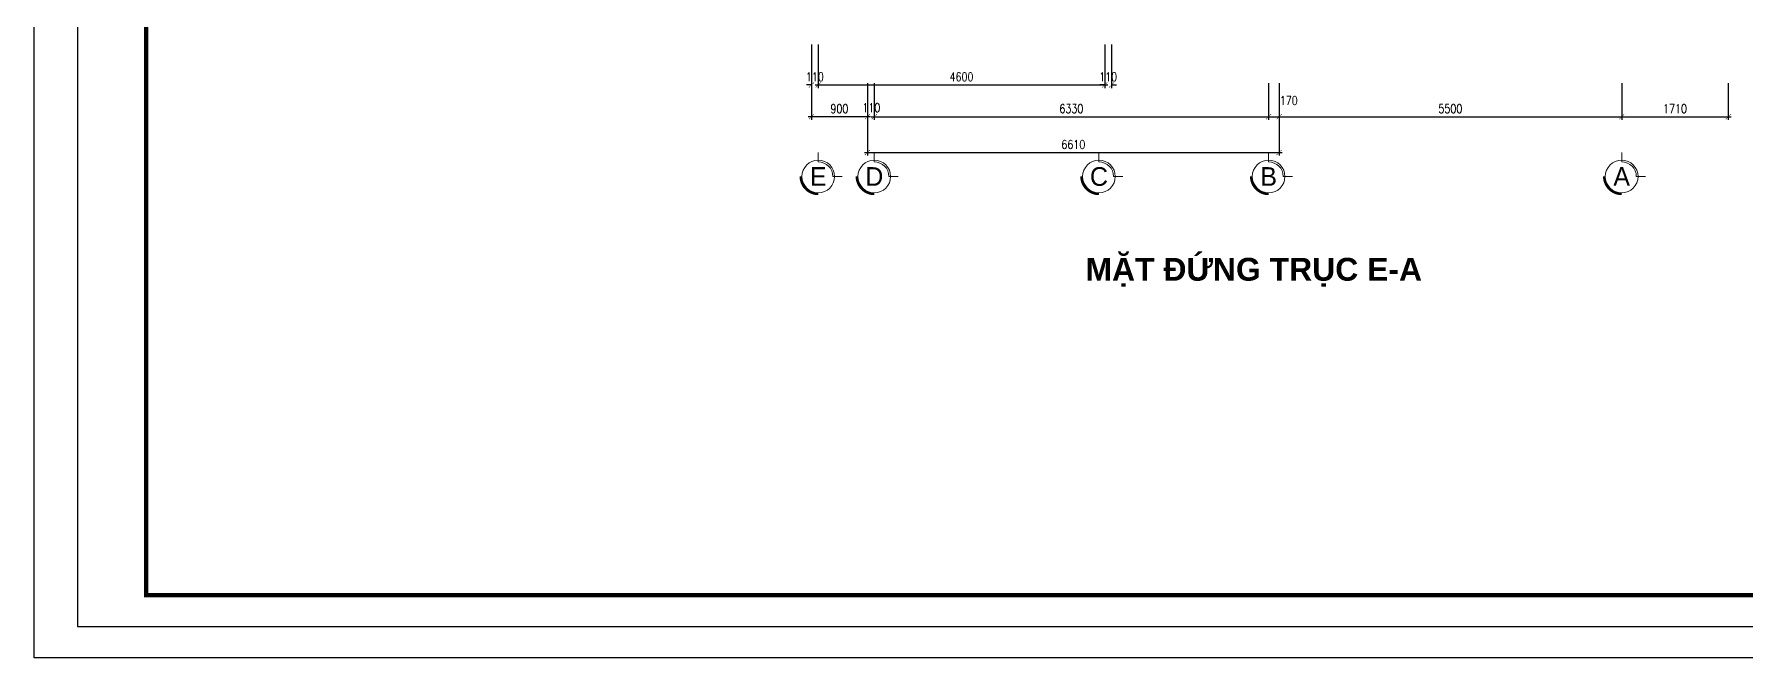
# Model space of a CAD drawing. Header units: millimetres. Extents: x -34806 to 662668, y 63228 to 99452.
# Drawn here: x 226319 to 253799, y 66365 to 76375 of the extents above; entities that cross this region are included whole.
import ezdxf
from ezdxf.enums import TextEntityAlignment as Align

# ---------------------------------------------------------------- set-up
doc = ezdxf.new("R2010")
doc.units = ezdxf.units.MM
doc.header["$LTSCALE"] = 200
doc.header["$MEASUREMENT"] = 0
doc.header["$PDMODE"] = 3
doc.header["$PDSIZE"] = 50
doc.layers.get('0').update_dxf_attribs({"color": 95, "linetype": 'CONTINUOUS'})
doc.layers.get('DEFPOINTS').update_dxf_attribs({"linetype": 'CONTINUOUS'})
for name, color, linetype in [('DIM', 1, 'CONTINUOUS'), ('KHUNGTEN', 7, 'CONTINUOUS'), ('TEXT', 7, 'CONTINUOUS')]:
    doc.layers.add(name, color=color, linetype=linetype)
doc.layers.add('hacth', color=251, linetype='CONTINUOUS', lineweight=13)
doc.layers.add('thay', color=7, linetype='CONTINUOUS', lineweight=18)
doc.styles.add('Aria H B iso', font='VHARIALB.ttf')
doc.styles.add('dam', font='VHAVANB.ttf', dxfattribs={"width": 0.9, "height": 450})
doc.styles.add('RomanS', font='romans.shx', dxfattribs={"width": 0.8})
doc.dimstyles.new('D1', dxfattribs={"dimtxt": 140, "dimasz": 80, "dimexe": 50, "dimexo": 0, "dimgap": 60, "dimtad": 1, "dimdec": 0, "dimzin": 0, "dimdsep": 46, "dimtxsty": 'RomanS', "dimblk1": 'ARCHTICK', "dimblk2": 'ARCHTICK', "dimsah": 1, "dimcen": 100, "dimdle": 50, "dimclrt": 7, "dimadec": 0, "dimazin": 0, "dimtfac": 0.005, "dimtdec": 0, "dimtix": 1, "dimtofl": 0, "dimtmove": 2, "dimatfit": 3, "dimldrblk": 'ARCHTICK', "dimfxl": 1, "dimtvp": 0.8, "dimtolj": 1, "dimtzin": 0, "dimarcsym": 0})

# ---------------------------------------------------------------- blocks, each defined once
blk = doc.blocks.new('tr')
at = {"layer": 'thay', "ltscale": 600}
for p, q in [((0, -200), (0, 0)), ((313, -513), (513, -513))]:
    blk.add_line(p, q, dxfattribs=at)
at = {"layer": 'thay', "color": 150, "ltscale": 600, "const_width": 50}
blk.add_lwpolyline([(-375, -513, 0.414214), (0, -888, 0.414214)], format="xyb", dxfattribs=at)
at = {"layer": 'thay', "ltscale": 600}
blk.add_circle((0, -513), 350, dxfattribs=at)
blk.add_arc((0, -513), 313, 0, 90, dxfattribs=at)
blk = doc.blocks.new('_ArchTick')
at = {"layer": 'DIM', "color": 150}
blk.add_lwpolyline([(0.5, 0.5, 0.133, 0, 0), (0, 0, 0, 0.133, 0), (-0.5, -0.5, 0.133, 0.133, 0)], format="xyseb", dxfattribs=at)
blk = doc.blocks.new('*D119')
at = {"layer": 'DEFPOINTS', "color": 0}
for p in [(239697, 75588), (246307, 75588), (246307, 74476)]:
    blk.add_point(p, dxfattribs=at)
at = {"layer": 'DIM', "color": 0, "lineweight": -2}
for p, q in [((239697, 75588), (239697, 74426)), ((246307, 75588), (246307, 74426)), ((239647, 74476), (246357, 74476))]:
    blk.add_line(p, q, dxfattribs=at)
at = {"layer": 'DIM', "color": 0, "lineweight": -2, "xscale": 80, "yscale": 80, "zscale": 80, "rotation": 180}
blk.add_blockref('_ArchTick', (239697, 74476), dxfattribs=at)
at = {"layer": 'DIM', "color": 0, "lineweight": -2, "xscale": 80, "yscale": 80, "zscale": 80}
blk.add_blockref('_ArchTick', (246307, 74476), dxfattribs=at)
at = {"layer": 'DIM', "color": 7, "insert": (243002, 74606), "char_height": 140, "attachment_point": 5, "style": 'RomanS'}
blk.add_mtext('\\A1;6610', dxfattribs=at)
blk = doc.blocks.new('*D120')
at = {"layer": 'DEFPOINTS', "color": 0}
for p in [(239697, 75588), (239807, 75588), (239807, 75050)]:
    blk.add_point(p, dxfattribs=at)
at = {"layer": 'DIM', "color": 0, "lineweight": -2}
for p, q in [((239697, 75588), (239697, 75000)), ((239807, 75588), (239807, 75000)), ((239697, 75050), (239617, 75050)), ((239807, 75050), (239887, 75050))]:
    blk.add_line(p, q, dxfattribs=at)
at = {"layer": 'DIM', "color": 0, "lineweight": -2, "xscale": 80, "yscale": 80, "zscale": 80}
blk.add_blockref('_ArchTick', (239697, 75050), dxfattribs=at)
at = {"layer": 'DIM', "color": 0, "lineweight": -2, "xscale": 80, "yscale": 80, "zscale": 80, "rotation": 180}
blk.add_blockref('_ArchTick', (239807, 75050), dxfattribs=at)
at = {"layer": 'DIM', "color": 7, "insert": (239759, 75196), "char_height": 140, "attachment_point": 5, "style": 'RomanS'}
blk.add_mtext('\\A1;110', dxfattribs=at)
blk = doc.blocks.new('*D121')
at = {"layer": 'DEFPOINTS', "color": 0}
for p in [(251807, 75588), (246307, 75564), (251807, 75050)]:
    blk.add_point(p, dxfattribs=at)
at = {"layer": 'DIM', "color": 0, "lineweight": -2}
for p, q in [((251807, 75588), (251807, 75000)), ((246307, 75564), (246307, 75000)), ((246257, 75050), (251857, 75050))]:
    blk.add_line(p, q, dxfattribs=at)
at = {"layer": 'DIM', "color": 0, "lineweight": -2, "xscale": 80, "yscale": 80, "zscale": 80, "rotation": 180}
blk.add_blockref('_ArchTick', (246307, 75050), dxfattribs=at)
at = {"layer": 'DIM', "color": 0, "lineweight": -2, "xscale": 80, "yscale": 80, "zscale": 80}
blk.add_blockref('_ArchTick', (251807, 75050), dxfattribs=at)
at = {"layer": 'DIM', "color": 7, "insert": (249057, 75180), "char_height": 140, "attachment_point": 5, "style": 'RomanS'}
blk.add_mtext('\\A1;5500', dxfattribs=at)
blk = doc.blocks.new('*D122')
at = {"layer": 'DEFPOINTS', "color": 0}
for p in [(251807, 75588), (253517, 75588), (253517, 75050)]:
    blk.add_point(p, dxfattribs=at)
at = {"layer": 'DIM', "color": 0, "lineweight": -2}
for p, q in [((251807, 75588), (251807, 75000)), ((253517, 75588), (253517, 75000)), ((251757, 75050), (253567, 75050))]:
    blk.add_line(p, q, dxfattribs=at)
at = {"layer": 'DIM', "color": 0, "lineweight": -2, "xscale": 80, "yscale": 80, "zscale": 80, "rotation": 180}
blk.add_blockref('_ArchTick', (251807, 75050), dxfattribs=at)
at = {"layer": 'DIM', "color": 0, "lineweight": -2, "xscale": 80, "yscale": 80, "zscale": 80}
blk.add_blockref('_ArchTick', (253517, 75050), dxfattribs=at)
at = {"layer": 'DIM', "color": 7, "insert": (252662, 75180), "char_height": 140, "attachment_point": 5, "style": 'RomanS'}
blk.add_mtext('\\A1;1710', dxfattribs=at)
blk = doc.blocks.new('*D123')
at = {"layer": 'DEFPOINTS', "color": 0}
for p in [(239807, 75588), (246137, 75588), (246137, 75050)]:
    blk.add_point(p, dxfattribs=at)
at = {"layer": 'DIM', "color": 0, "lineweight": -2}
for p, q in [((239807, 75588), (239807, 75000)), ((246137, 75588), (246137, 75000)), ((239757, 75050), (246187, 75050))]:
    blk.add_line(p, q, dxfattribs=at)
at = {"layer": 'DIM', "color": 0, "lineweight": -2, "xscale": 80, "yscale": 80, "zscale": 80, "rotation": 180}
blk.add_blockref('_ArchTick', (239807, 75050), dxfattribs=at)
at = {"layer": 'DIM', "color": 0, "lineweight": -2, "xscale": 80, "yscale": 80, "zscale": 80}
blk.add_blockref('_ArchTick', (246137, 75050), dxfattribs=at)
at = {"layer": 'DIM', "color": 7, "insert": (242972, 75180), "char_height": 140, "attachment_point": 5, "style": 'RomanS'}
blk.add_mtext('\\A1;6330', dxfattribs=at)
blk = doc.blocks.new('*D124')
at = {"layer": 'DEFPOINTS', "color": 0}
for p in [(246137, 75588), (246307, 75588), (246307, 75050)]:
    blk.add_point(p, dxfattribs=at)
at = {"layer": 'DIM', "color": 0, "lineweight": -2}
for p, q in [((246137, 75588), (246137, 75000)), ((246307, 75588), (246307, 75000)), ((246087, 75050), (246357, 75050))]:
    blk.add_line(p, q, dxfattribs=at)
at = {"layer": 'DIM', "color": 0, "lineweight": -2, "xscale": 80, "yscale": 80, "zscale": 80, "rotation": 180}
blk.add_blockref('_ArchTick', (246137, 75050), dxfattribs=at)
at = {"layer": 'DIM', "color": 0, "lineweight": -2, "xscale": 80, "yscale": 80, "zscale": 80}
blk.add_blockref('_ArchTick', (246307, 75050), dxfattribs=at)
at = {"layer": 'DIM', "color": 7, "insert": (246462, 75311), "char_height": 140, "attachment_point": 5, "style": 'RomanS'}
blk.add_mtext('\\A1;170', dxfattribs=at)
blk = doc.blocks.new('*D278')
at = {"layer": 'DEFPOINTS', "color": 0}
for p in [(238797, 76189), (239697, 75588), (238797, 75050)]:
    blk.add_point(p, dxfattribs=at)
at = {"layer": 'DIM', "color": 0, "lineweight": -2}
for p, q in [((238797, 76189), (238797, 75000)), ((239697, 75588), (239697, 75000)), ((239747, 75050), (238747, 75050))]:
    blk.add_line(p, q, dxfattribs=at)
at = {"layer": 'DIM', "color": 0, "lineweight": -2, "xscale": 80, "yscale": 80, "zscale": 80, "rotation": 180}
blk.add_blockref('_ArchTick', (238797, 75050), dxfattribs=at)
at = {"layer": 'DIM', "color": 0, "lineweight": -2, "xscale": 80, "yscale": 80, "zscale": 80}
blk.add_blockref('_ArchTick', (239697, 75050), dxfattribs=at)
at = {"layer": 'DIM', "color": 7, "insert": (239247, 75180), "char_height": 140, "attachment_point": 5, "style": 'RomanS'}
blk.add_mtext('\\A1;900', dxfattribs=at)
blk = doc.blocks.new('*D293')
at = {"layer": 'DEFPOINTS', "color": 0}
for p in [(238797, 76211), (238907, 76211), (238907, 75560)]:
    blk.add_point(p, dxfattribs=at)
at = {"layer": 'DIM', "color": 0, "lineweight": -2}
for p, q in [((238797, 76211), (238797, 75510)), ((238907, 76211), (238907, 75510)), ((238797, 75560), (238717, 75560)), ((238907, 75560), (238987, 75560))]:
    blk.add_line(p, q, dxfattribs=at)
at = {"layer": 'DIM', "color": 0, "lineweight": -2, "xscale": 80, "yscale": 80, "zscale": 80}
blk.add_blockref('_ArchTick', (238797, 75560), dxfattribs=at)
at = {"layer": 'DIM', "color": 0, "lineweight": -2, "xscale": 80, "yscale": 80, "zscale": 80, "rotation": 180}
blk.add_blockref('_ArchTick', (238907, 75560), dxfattribs=at)
at = {"layer": 'DIM', "color": 7, "insert": (238852, 75690), "char_height": 140, "attachment_point": 5, "style": 'RomanS'}
blk.add_mtext('\\A1;110', dxfattribs=at)
blk = doc.blocks.new('*D294')
at = {"layer": 'DEFPOINTS', "color": 0}
for p in [(238907, 76211), (243507, 76211), (243507, 75560)]:
    blk.add_point(p, dxfattribs=at)
at = {"layer": 'DIM', "color": 0, "lineweight": -2}
for p, q in [((238907, 76211), (238907, 75510)), ((243507, 76211), (243507, 75510)), ((238857, 75560), (243557, 75560))]:
    blk.add_line(p, q, dxfattribs=at)
at = {"layer": 'DIM', "color": 0, "lineweight": -2, "xscale": 80, "yscale": 80, "zscale": 80, "rotation": 180}
blk.add_blockref('_ArchTick', (238907, 75560), dxfattribs=at)
at = {"layer": 'DIM', "color": 0, "lineweight": -2, "xscale": 80, "yscale": 80, "zscale": 80}
blk.add_blockref('_ArchTick', (243507, 75560), dxfattribs=at)
at = {"layer": 'DIM', "color": 7, "insert": (241207, 75690), "char_height": 140, "attachment_point": 5, "style": 'RomanS'}
blk.add_mtext('\\A1;4600', dxfattribs=at)
blk = doc.blocks.new('*D295')
at = {"layer": 'DEFPOINTS', "color": 0}
for p in [(243507, 76211), (243617, 76211), (243617, 75560)]:
    blk.add_point(p, dxfattribs=at)
at = {"layer": 'DIM', "color": 0, "lineweight": -2}
for p, q in [((243507, 76211), (243507, 75510)), ((243617, 76211), (243617, 75510)), ((243507, 75560), (243427, 75560)), ((243617, 75560), (243697, 75560))]:
    blk.add_line(p, q, dxfattribs=at)
at = {"layer": 'DIM', "color": 0, "lineweight": -2, "xscale": 80, "yscale": 80, "zscale": 80}
blk.add_blockref('_ArchTick', (243507, 75560), dxfattribs=at)
at = {"layer": 'DIM', "color": 0, "lineweight": -2, "xscale": 80, "yscale": 80, "zscale": 80, "rotation": 180}
blk.add_blockref('_ArchTick', (243617, 75560), dxfattribs=at)
at = {"layer": 'DIM', "color": 7, "insert": (243562, 75690), "char_height": 140, "attachment_point": 5, "style": 'RomanS'}
blk.add_mtext('\\A1;110', dxfattribs=at)
blk = doc.blocks.new('khung')
at = {"layer": 'DEFPOINTS', "color": 8}
blk.add_lwpolyline([(0, 0), (31503, 0), (31503, 22275), (0, 22275)], close=True, dxfattribs=at)
at = {"layer": 'KHUNGTEN', "color": 4, "const_width": 54.3}
blk.add_lwpolyline([(848, 388), (31117, 388), (31117, 21887), (848, 21887)], close=True, dxfattribs=at)

msp = doc.modelspace()

# ---------------------------------------------------------------- linework, layer by layer
msp.add_lwpolyline([(268214.5, 66364.7), (226318.8, 66364.7), (226318.8, 96280.9), (268214.5, 96280.9)], close=True)

# ---------------------------------------------------------------- block references
at = {"layer": 'DIM', "xscale": 0.75, "yscale": 0.75, "zscale": 0.75}
for p in [(238906.8, 74475.8), (239806.8, 74475.8), (243413.8, 74475.8), (246138.4, 74475.8), (251806.8, 74475.8)]:
    msp.add_blockref('tr', p, dxfattribs=at)
at = {"layer": 'hacth', "xscale": 1.298143060485017, "yscale": 1.298143126914511, "zscale": 1.29814313413116}
msp.add_blockref('khung', (227013.2, 66864.7), dxfattribs=at)

# ---------------------------------------------------------------- texts
at = {"layer": 'KHUNGTEN', "color": 7, "style": 'Aria H B iso'}
msp.add_text('mÆt ®øng trôc e-a', height=366.723, dxfattribs=at).set_placement((245899.6, 72417.8), align=Align.CENTER)
at = {"layer": 'TEXT', "linetype": 'Continuous', "style": 'dam'}
for s, p in [('e', (238906.8, 74090.9)), ('d', (239806.8, 74090.9)), ('c', (243413.8, 74090.9)), ('b', (246138.4, 74090.9)), ('a', (251806.8, 74090.9))]:
    msp.add_text(s, height=300, dxfattribs=at).set_placement(p, align=Align.MIDDLE)

# ---------------------------------------------------------------- dimensions: what is measured, and where the dimension line sits
at = {"layer": 'DIM'}
for base, p1, p2, picture, middle in [((238906.8, 75559.6), (238796.8, 76211.1), (238906.8, 76211.1), '*D293', (238851.8, 75689.6)), ((238796.8, 75049.9), (239696.8, 75587.7), (238796.8, 76189.2), '*D278', (239246.8, 75179.9)), ((243506.8, 75559.6), (238906.8, 76211.1), (243506.8, 76211.1), '*D294', (241206.8, 75689.6)), ((243616.8, 75559.6), (243506.8, 76211.1), (243616.8, 76211.1), '*D295', (243561.8, 75689.6))]:
    dim = msp.add_linear_dim(base=base, p1=p1, p2=p2, dimstyle='D1', dxfattribs=at)
    dim.commit()
    dim.dimension.update_dxf_attribs({"geometry": picture, "text_midpoint": middle})
for base, p1, p2, picture, middle in [((239806.8, 75049.9), (239696.8, 75587.7), (239806.8, 75587.7), '*D120', (239759.3, 75196.1)), ((246306.8, 75049.9), (246136.8, 75587.7), (246306.8, 75587.7), '*D124', (246462.2, 75311.1))]:
    dim = msp.add_linear_dim(base=base, p1=p1, p2=p2, angle=180, dimstyle='D1', dxfattribs=at)
    dim.commit()
    dim.dimension.update_dxf_attribs({"geometry": picture, "text_midpoint": middle, "dimtype": 128})
for base, p1, p2, picture, middle in [((246306.8, 74475.8), (239696.8, 75587.7), (246306.8, 75587.7), '*D119', (243001.8, 74605.8)), ((246136.8, 75049.9), (239806.8, 75587.7), (246136.8, 75587.7), '*D123', (242971.8, 75179.9)), ((251806.8, 75049.9), (246306.8, 75563.9), (251806.8, 75587.7), '*D121', (249056.8, 75179.9)), ((253516.8, 75049.9), (251806.8, 75587.7), (253516.8, 75587.7), '*D122', (252661.8, 75179.9))]:
    dim = msp.add_linear_dim(base=base, p1=p1, p2=p2, angle=180, dimstyle='D1', dxfattribs=at)
    dim.commit()
    dim.dimension.update_dxf_attribs({"geometry": picture, "text_midpoint": middle})

doc.saveas('drawing.dxf')
